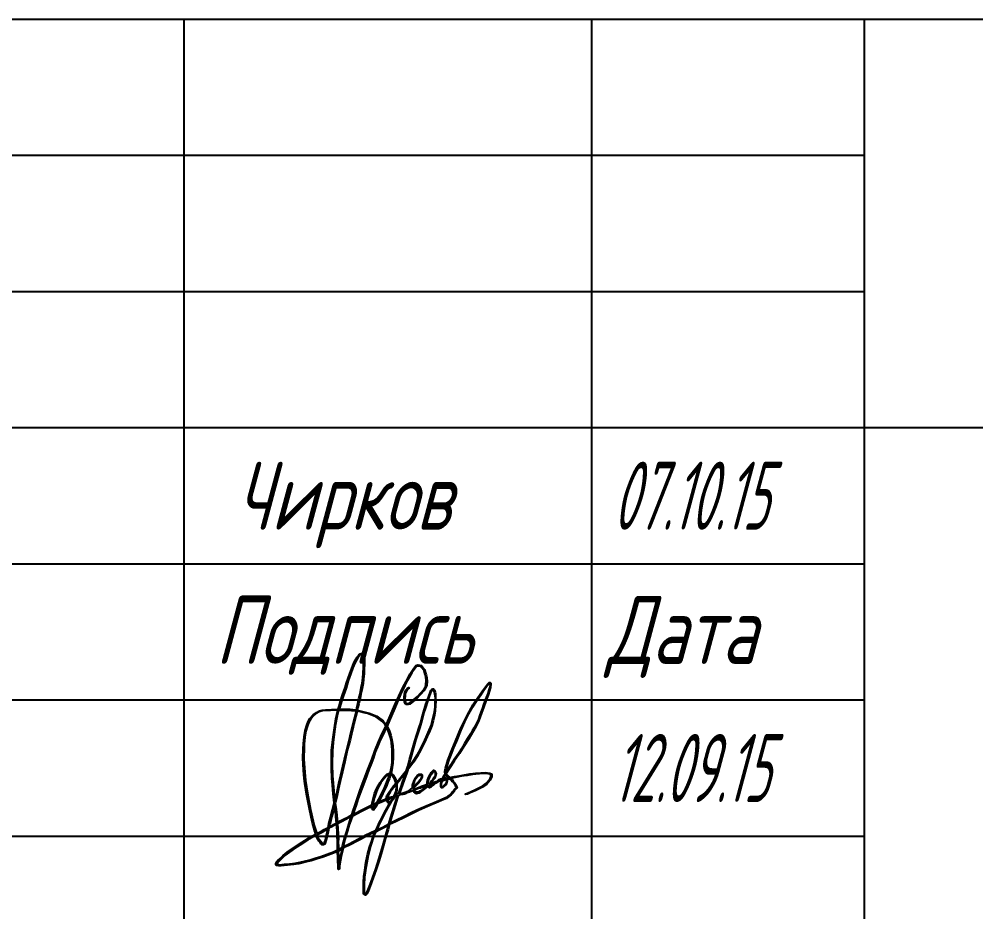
# Model space of a CAD drawing. Header units: millimetres. Extents: x 76485 to 135355, y 12764 to 18704.
# Drawn here: x 83334.8 to 83686.3, y 13036.5 to 13364.4 of the extents above; entities that cross this region are included whole.
import ezdxf

# ---------------------------------------------------------------- set-up
doc = ezdxf.new("R2010")
doc.units = ezdxf.units.MM
doc.layers.add('Frame', color=6, linetype='Continuous')
doc.styles.add('PB_TEXT', font='romans.shx', dxfattribs={"width": 0.7, "oblique": 15})

# ---------------------------------------------------------------- blocks, each defined once
blk = doc.blocks.new('stamp-main-big-04')
at = {"layer": 'Frame'}
for p, q in [((-185, 55), (0, 55)), ((-145, 55), (-145, 0)), ((-130, 0), (-130, 55)), ((-120, 55), (-120, 0)), ((-120, 40), (0, 40)), ((-185, 35), (-120, 35)), ((-185, 30), (-120, 30))]:
    blk.add_line(p, q, dxfattribs=at)
at = {"layer": 'Frame', "color": 7}
for p, q in [((-185, 50), (-120, 50)), ((-185, 45), (-120, 45)), ((-185, 40), (-120, 40)), ((-185, 25), (-120, 25))]:
    blk.add_line(p, q, dxfattribs=at)
at = {"layer": 'Frame', "color": 7, "style": 'PB_TEXT', "oblique": 15, "width": 0.7}
for s, p in [('Подпись', (-143.838, 31.321)), ('Дата', (-129.455, 31.321))]:
    blk.add_text(s, height=2.5, dxfattribs=at).set_placement(p)
blk = doc.blocks.new('A$C057F7A01')
at = {"color": 7, "xscale": 10, "yscale": 10, "zscale": 10}
blk.add_blockref('stamp-main-big-04', (8360, 50), dxfattribs=at)
blk = doc.blocks.new('Chirkov')
at = {"ltscale": 50}
h = blk.add_hatch(color=256, dxfattribs=at)
h.paths.add_polyline_path([(0.4586, 0.5454), (0.4616, 0.5602), (0.4637, 0.5754), (0.465, 0.5944), (0.4652, 0.6142), (0.4633, 0.6369), (0.4601, 0.656), (0.4563, 0.6728), (0.4521, 0.6859), (0.4435, 0.7037), (0.4558, 0.7315), (0.47, 0.7668), (0.4905, 0.8136), (0.5018, 0.837), (0.5105, 0.8551), (0.5206, 0.8728), (0.5299, 0.8889), (0.5383, 0.901), (0.5463, 0.9115), (0.5527, 0.912), (0.5593, 0.911), (0.5661, 0.9051), (0.5726, 0.8959), (0.5766, 0.8836), (0.5787, 0.874), (0.5798, 0.8624), (0.5786, 0.8478), (0.5758, 0.8385), (0.5722, 0.8323), (0.5608, 0.8194), (0.5489, 0.8072), (0.5355, 0.795), (0.5222, 0.785), (0.5162, 0.7822), (0.5104, 0.7831), (0.5074, 0.7866), (0.5064, 0.791), (0.5056, 0.7992), (0.5059, 0.8079), (0.5069, 0.8164), (0.5098, 0.8241), (0.5142, 0.8318), (0.5209, 0.8359), (0.5189, 0.838), (0.513, 0.8342), (0.5096, 0.8299), (0.5053, 0.8214), (0.5037, 0.8141), (0.5028, 0.8053), (0.5032, 0.7963), (0.5041, 0.7874), (0.5065, 0.7827), (0.511, 0.7792), (0.5172, 0.7785), (0.5222, 0.7797), (0.5301, 0.7857), (0.5443, 0.7972), (0.56, 0.8137), (0.5717, 0.827), (0.5778, 0.8361), (0.5813, 0.8461), (0.5825, 0.8581), (0.5818, 0.8724), (0.5801, 0.8821), (0.574, 0.9006), (0.5628, 0.9142), (0.551, 0.9175), (0.5433, 0.9148), (0.537, 0.9054), (0.5226, 0.884), (0.5152, 0.8699), (0.4987, 0.8386), (0.4702, 0.7777), (0.4508, 0.7312), (0.4404, 0.7088), (0.4294, 0.7225), (0.4082, 0.7386), (0.3817, 0.7491), (0.34, 0.7596), (0.342, 0.7685), (0.345, 0.7809), (0.3496, 0.7996), (0.3525, 0.8149), (0.3566, 0.8351), (0.36, 0.8521), (0.3619, 0.8669), (0.3637, 0.8854), (0.3639, 0.8945), (0.3643, 0.9048), (0.3648, 0.9169), (0.3651, 0.9271), (0.3654, 0.9422), (0.3648, 0.9486), (0.3639, 0.9516), (0.3612, 0.954), (0.3585, 0.9563), (0.3552, 0.9571), (0.3503, 0.9556), (0.3454, 0.9519), (0.3396, 0.944), (0.3338, 0.934), (0.3283, 0.9241), (0.3208, 0.9052), (0.314, 0.8872), (0.3082, 0.8706), (0.3024, 0.8539), (0.2981, 0.8383), (0.2885, 0.8123), (0.2818, 0.7907), (0.2763, 0.773), (0.2734, 0.7624), (0.2625, 0.7618), (0.2501, 0.7612), (0.2377, 0.761), (0.2292, 0.761), (0.2176, 0.7596), (0.2078, 0.7568), (0.1976, 0.7514), (0.186, 0.7426), (0.1749, 0.7307), (0.1691, 0.7199), (0.1637, 0.7073), (0.1589, 0.6891), (0.1549, 0.6662), (0.1525, 0.643), (0.1517, 0.6253), (0.1505, 0.5922), (0.1529, 0.5501), (0.1553, 0.5221), (0.1575, 0.5042), (0.1633, 0.467), (0.1695, 0.4321), (0.1731, 0.4154), (0.1793, 0.3877), (0.1841, 0.3668), (0.1884, 0.35), (0.192, 0.3371), (0.195, 0.3278), (0.184, 0.3218), (0.1703, 0.3141), (0.1575, 0.3063), (0.1419, 0.2964), (0.1248, 0.2853), (0.1138, 0.2775), (0.1006, 0.2685), (0.09, 0.2605), (0.0813, 0.2526), (0.0709, 0.2432), (0.0617, 0.2349), (0.0573, 0.231), (0.0565, 0.2252), (0.0567, 0.2216), (0.06, 0.219), (0.0668, 0.2177), (0.0749, 0.2183), (0.0852, 0.2197), (0.0965, 0.2207), (0.1188, 0.2226), (0.136, 0.2254), (0.1676, 0.2325), (0.1793, 0.2357), (0.2, 0.2421), (0.2195, 0.2483), (0.2388, 0.2554), (0.257, 0.2625), (0.2712, 0.2684), (0.2713, 0.2658), (0.2717, 0.2484), (0.2727, 0.2314), (0.2733, 0.2217), (0.2729, 0.2167), (0.2733, 0.2102), (0.2737, 0.2065), (0.275, 0.2055), (0.2771, 0.2059), (0.2782, 0.2091), (0.2784, 0.2134), (0.2785, 0.2202), (0.2794, 0.2238), (0.2818, 0.2376), (0.284, 0.25), (0.2861, 0.2595), (0.2902, 0.2789), (0.2992, 0.2836), (0.308, 0.2881), (0.3216, 0.2949), (0.3328, 0.3003), (0.3505, 0.3095), (0.3714, 0.3209), (0.3877, 0.3292), (0.4007, 0.3348), (0.3956, 0.3215), (0.39, 0.3047), (0.3826, 0.2829), (0.3757, 0.2578), (0.37, 0.23), (0.3656, 0.203), (0.363, 0.1814), (0.3616, 0.1627), (0.361, 0.1328), (0.3614, 0.1234), (0.3631, 0.1194), (0.3655, 0.1169), (0.3681, 0.116), (0.3704, 0.1175), (0.3733, 0.121), (0.3774, 0.1292), (0.3846, 0.1467), (0.3954, 0.1766), (0.4057, 0.2048), (0.4158, 0.2371), (0.4252, 0.2676), (0.4344, 0.3013), (0.4405, 0.3228), (0.4468, 0.3426), (0.4522, 0.3615), (0.4747, 0.3718), (0.5059, 0.3876), (0.5528, 0.4106), (0.5843, 0.4239), (0.623, 0.4402), (0.6355, 0.4458), (0.6444, 0.4496), (0.6501, 0.452), (0.6563, 0.4565), (0.661, 0.4601), (0.666, 0.4646), (0.6714, 0.4701), (0.6757, 0.4754), (0.6772, 0.4792), (0.6802, 0.4823), (0.6824, 0.4849), (0.6857, 0.488), (0.6869, 0.49), (0.6866, 0.4925), (0.6855, 0.4954), (0.6821, 0.5003), (0.6787, 0.507), (0.6738, 0.5129), (0.6695, 0.5177), (0.6645, 0.5222), (0.6742, 0.5243), (0.6865, 0.5268), (0.7022, 0.5296), (0.7222, 0.5322), (0.7408, 0.5352), (0.7656, 0.5376), (0.7861, 0.5387), (0.8008, 0.5365), (0.8046, 0.5352), (0.8051, 0.5325), (0.8046, 0.5277), (0.8021, 0.5221), (0.7976, 0.5158), (0.793, 0.51), (0.7874, 0.5044), (0.777, 0.4967), (0.7629, 0.4891), (0.7494, 0.4822), (0.736, 0.4766), (0.7239, 0.471), (0.7162, 0.4681), (0.7164, 0.4656), (0.7235, 0.4673), (0.7351, 0.4725), (0.7503, 0.4785), (0.7611, 0.4841), (0.776, 0.492), (0.7903, 0.5019), (0.8022, 0.516), (0.8076, 0.5274), (0.8086, 0.5343), (0.8067, 0.538), (0.8009, 0.5403), (0.7864, 0.5422), (0.7702, 0.5411), (0.7515, 0.5397), (0.7314, 0.5374), (0.7017, 0.5326), (0.6777, 0.5282), (0.6616, 0.5247), (0.6535, 0.5319), (0.649, 0.5388), (0.6595, 0.5557), (0.6774, 0.5814), (0.6954, 0.6087), (0.7128, 0.6369), (0.728, 0.6601), (0.7446, 0.6872), (0.7538, 0.7037), (0.7631, 0.7233), (0.7725, 0.7485), (0.7799, 0.7709), (0.7873, 0.7906), (0.7952, 0.812), (0.8003, 0.827), (0.8031, 0.8379), (0.8045, 0.8494), (0.8044, 0.8532), (0.8026, 0.8552), (0.7984, 0.855), (0.7939, 0.8512), (0.7759, 0.8268), (0.7597, 0.8036), (0.7425, 0.7776), (0.7357, 0.7665), (0.7221, 0.7404), (0.7007, 0.6967), (0.6821, 0.6513), (0.6678, 0.6182), (0.6554, 0.5855), (0.6466, 0.5572), (0.645, 0.5466), (0.6446, 0.5425), (0.6456, 0.5383), (0.643, 0.5352), (0.6402, 0.5311), (0.6382, 0.5263), (0.6368, 0.5224), (0.6345, 0.5221), (0.6299, 0.5206), (0.6239, 0.5177), (0.6179, 0.5127), (0.6056, 0.5088), (0.5947, 0.5059), (0.5998, 0.5112), (0.6037, 0.5163), (0.6082, 0.5219), (0.6113, 0.5276), (0.6132, 0.5332), (0.614, 0.5393), (0.6131, 0.5437), (0.611, 0.5472), (0.6079, 0.5499), (0.6055, 0.5502), (0.6017, 0.5477), (0.5973, 0.5423), (0.5931, 0.5358), (0.5893, 0.5273), (0.5847, 0.5155), (0.5832, 0.5073), (0.5833, 0.5017), (0.5742, 0.4984), (0.5634, 0.4946), (0.5534, 0.4909), (0.5432, 0.4873), (0.5368, 0.4848), (0.5362, 0.4888), (0.5399, 0.4927), (0.5474, 0.4999), (0.554, 0.5071), (0.5597, 0.5142), (0.564, 0.5217), (0.5657, 0.5261), (0.566, 0.5303), (0.5652, 0.5342), (0.5633, 0.5362), (0.5596, 0.5373), (0.5549, 0.5362), (0.5484, 0.532), (0.5428, 0.5245), (0.5363, 0.5112), (0.5325, 0.4981), (0.5323, 0.4888), (0.5252, 0.4829), (0.5193, 0.4787), (0.5026, 0.4729), (0.4911, 0.4699), (0.4863, 0.4706), (0.4911, 0.483), (0.4968, 0.4996), (0.5036, 0.5188), (0.5108, 0.5384), (0.5153, 0.5524), (0.5357, 0.5787), (0.5483, 0.5984), (0.562, 0.6233), (0.5735, 0.6468), (0.583, 0.6674), (0.5921, 0.6879), (0.599, 0.7047), (0.6043, 0.7228), (0.6087, 0.7419), (0.611, 0.7575), (0.6123, 0.7761), (0.613, 0.7899), (0.6126, 0.8065), (0.6116, 0.8156), (0.6103, 0.8218), (0.6082, 0.8292), (0.6056, 0.833), (0.6025, 0.8334), (0.5995, 0.8325), (0.5955, 0.8272), (0.5874, 0.805), (0.5787, 0.7799), (0.5675, 0.7447), (0.5598, 0.7134), (0.5557, 0.6997), (0.5403, 0.6529), (0.531, 0.6198), (0.5219, 0.5874), (0.5154, 0.5641), (0.5109, 0.5505), (0.4972, 0.5336), (0.488, 0.522), (0.4767, 0.5074, 0.110115), (0.4661, 0.5322, 0.171533), (0.4573, 0.5394)])
h.paths.add_polyline_path([(0.1561, 0.5586), (0.154, 0.5894), (0.154, 0.599), (0.1546, 0.6199), (0.1555, 0.6407), (0.1577, 0.6649), (0.1613, 0.6861), (0.1664, 0.705), (0.1712, 0.7174), (0.1766, 0.7274), (0.1855, 0.7375), (0.1972, 0.7474), (0.2069, 0.7531), (0.214, 0.7555), (0.2231, 0.7577), (0.2332, 0.7581), (0.2472, 0.7584), (0.2726, 0.7591), (0.2654, 0.7294), (0.26, 0.6975), (0.2549, 0.6574), (0.2506, 0.6199), (0.25, 0.5895), (0.2496, 0.5565), (0.2512, 0.5231), (0.2535, 0.4983), (0.2559, 0.4689), (0.2593, 0.4371), (0.2539, 0.4132), (0.2466, 0.3862), (0.2411, 0.3651), (0.238, 0.3511), (0.225, 0.3442), (0.215, 0.3387), (0.2061, 0.3341), (0.1989, 0.3302), (0.1895, 0.3587), (0.177, 0.4139), (0.1662, 0.4712), (0.1595, 0.5149)], flags=16)
h.paths.add_polyline_path([(0.2539, 0.571), (0.2547, 0.6182), (0.2571, 0.6467), (0.2606, 0.6756), (0.2653, 0.711), (0.2714, 0.7409), (0.276, 0.7593), (0.2839, 0.7595), (0.2967, 0.7597), (0.3095, 0.7595), (0.3193, 0.7587), (0.3282, 0.7581), (0.3358, 0.757), (0.3336, 0.747), (0.3266, 0.7216), (0.3221, 0.7019), (0.3166, 0.6793), (0.31, 0.6531), (0.3007, 0.6166), (0.2943, 0.5874), (0.2886, 0.5629), (0.2814, 0.5331), (0.2761, 0.5104), (0.271, 0.4869), (0.2659, 0.4637), (0.2618, 0.445), (0.2602, 0.4646), (0.2555, 0.5178), (0.2545, 0.5315)], flags=16)
h.paths.add_polyline_path([(0.288, 0.5445), (0.2962, 0.5792), (0.3051, 0.6189), (0.3147, 0.6552), (0.3196, 0.6759), (0.3245, 0.6949), (0.3282, 0.7119), (0.3352, 0.7388), (0.3393, 0.7563), (0.3512, 0.7539), (0.3634, 0.7504), (0.3749, 0.7478), (0.3902, 0.7423), (0.4043, 0.7361), (0.4112, 0.7316), (0.4252, 0.7209), (0.4352, 0.7105), (0.4387, 0.7042), (0.4269, 0.6779), (0.4142, 0.6494), (0.4006, 0.6182), (0.39, 0.5877), (0.3766, 0.5532), (0.3643, 0.5194), (0.3544, 0.495), (0.3473, 0.4753), (0.3389, 0.4505), (0.3311, 0.4271), (0.3257, 0.4102), (0.3208, 0.3952), (0.3087, 0.3889), (0.2937, 0.3809), (0.2807, 0.374), (0.2711, 0.3686), (0.2703, 0.3682), (0.2699, 0.3779), (0.2683, 0.3948), (0.2659, 0.4144), (0.263, 0.4357), (0.2637, 0.438), (0.2694, 0.463), (0.2746, 0.486), (0.2804, 0.5113)], flags=16)
h.paths.add_polyline_path([(0.2607, 0.4272), (0.2636, 0.407), (0.2654, 0.3906), (0.2665, 0.3753), (0.267, 0.3673), (0.2671, 0.3667), (0.266, 0.3661), (0.2571, 0.3612), (0.2502, 0.3575), (0.2425, 0.3532), (0.2445, 0.3611), (0.2483, 0.376), (0.2516, 0.3897), (0.2568, 0.4104)], flags=16)
h.paths.add_polyline_path([(0.3551, 0.4863), (0.3648, 0.5103), (0.373, 0.5326), (0.3813, 0.555), (0.3893, 0.5748), (0.3957, 0.5938), (0.4026, 0.6132), (0.4107, 0.6316), (0.4176, 0.6493), (0.4242, 0.6633), (0.4311, 0.6774), (0.4383, 0.693), (0.4415, 0.7004), (0.447, 0.688), (0.4513, 0.6781), (0.4543, 0.6683), (0.4575, 0.6558), (0.4588, 0.6457), (0.4604, 0.6329), (0.4611, 0.621), (0.4616, 0.6064), (0.4616, 0.5916), (0.4607, 0.5801), (0.4598, 0.5685), (0.4562, 0.5505), (0.454, 0.5404), (0.4486, 0.5395), (0.4428, 0.5364), (0.4353, 0.5293), (0.426, 0.5182), (0.419, 0.5076), (0.4123, 0.4963), (0.4063, 0.4855), (0.3999, 0.4695), (0.3951, 0.4509), (0.3915, 0.437), (0.3903, 0.4298), (0.3717, 0.421), (0.351, 0.4107), (0.3355, 0.4027), (0.3258, 0.3979), (0.3307, 0.413), (0.3359, 0.4293), (0.3423, 0.4491), (0.3489, 0.4667)], flags=16)
h.paths.add_polyline_path([(0.2598, 0.3582), (0.2673, 0.3624), (0.2677, 0.3626), (0.2688, 0.3525), (0.2697, 0.3393), (0.2702, 0.3236), (0.2705, 0.3011), (0.2706, 0.2871), (0.2709, 0.2734), (0.2573, 0.2669), (0.2354, 0.2586), (0.2129, 0.2502), (0.1937, 0.2441), (0.1764, 0.239), (0.1564, 0.234), (0.1409, 0.2304), (0.1235, 0.227), (0.1041, 0.2252), (0.0858, 0.2233), (0.0696, 0.2216), (0.0636, 0.2222), (0.0619, 0.2247), (0.0624, 0.2287), (0.0651, 0.2318), (0.0768, 0.2433), (0.0879, 0.2535), (0.1036, 0.2657), (0.1247, 0.2805), (0.1452, 0.2938), (0.1664, 0.307), (0.1911, 0.3213), (0.1966, 0.3243), (0.198, 0.3208), (0.2004, 0.3145), (0.2037, 0.3087), (0.2066, 0.3034), (0.2102, 0.2986), (0.2135, 0.2945), (0.2161, 0.2915), (0.2199, 0.291), (0.2224, 0.2911), (0.2249, 0.2922), (0.2266, 0.2936), (0.2282, 0.2964), (0.2319, 0.3081), (0.2351, 0.3212), (0.2382, 0.3352), (0.2413, 0.3484), (0.251, 0.3537)], flags=16)
h.paths.add_polyline_path([(0.2708, 0.3642), (0.2753, 0.3665), (0.2871, 0.3727), (0.3101, 0.3852), (0.3191, 0.39), (0.3142, 0.374), (0.308, 0.3548), (0.3033, 0.3386), (0.2966, 0.3177), (0.2915, 0.3), (0.2885, 0.2873), (0.2874, 0.2816), (0.2868, 0.2813), (0.2809, 0.278), (0.2749, 0.2751), (0.2744, 0.2749), (0.274, 0.2865), (0.2738, 0.2988), (0.2739, 0.3143), (0.2734, 0.3294), (0.2724, 0.3465)], flags=16)
h.paths.add_polyline_path([(0.2367, 0.3457), (0.234, 0.3334), (0.2309, 0.3195), (0.2279, 0.3076), (0.225, 0.2987), (0.2234, 0.2955), (0.2213, 0.2948), (0.2177, 0.2968), (0.2129, 0.3027), (0.2076, 0.3099), (0.203, 0.3187), (0.2005, 0.326), (0.2083, 0.3302), (0.2173, 0.3353), (0.227, 0.3406)], flags=16)
h.paths.add_polyline_path([(0.3239, 0.3924), (0.3395, 0.3998), (0.3565, 0.4087), (0.3728, 0.4171), (0.3899, 0.4251), (0.3895, 0.4202), (0.3898, 0.4174), (0.3915, 0.4151), (0.3936, 0.4137), (0.3953, 0.4132), (0.3982, 0.4144), (0.4012, 0.4183), (0.4042, 0.4231), (0.4074, 0.4283), (0.412, 0.436), (0.4124, 0.4361), (0.4219, 0.4398), (0.43, 0.4429), (0.4416, 0.447), (0.4426, 0.4438), (0.4443, 0.4405), (0.4464, 0.4386), (0.4489, 0.4376), (0.4516, 0.4376), (0.4553, 0.4403), (0.4486, 0.4298), (0.4431, 0.4202), (0.4336, 0.4037), (0.4249, 0.3866), (0.4147, 0.3675), (0.4088, 0.3538), (0.4025, 0.3399), (0.3842, 0.3319), (0.3695, 0.3245), (0.3465, 0.3119), (0.3265, 0.3015), (0.3089, 0.2925), (0.2913, 0.2837), (0.2956, 0.3017), (0.3014, 0.3213), (0.3073, 0.3398), (0.3133, 0.3602), (0.3187, 0.376)], flags=16)
h.paths.add_polyline_path([(0.2768, 0.7627), (0.2787, 0.7695), (0.2846, 0.7898), (0.2914, 0.8102), (0.3006, 0.836), (0.308, 0.8608), (0.3176, 0.8869), (0.3243, 0.9062), (0.3312, 0.9232), (0.3369, 0.9336), (0.343, 0.9432), (0.3473, 0.9488), (0.3501, 0.9518), (0.3528, 0.9533), (0.3551, 0.9537), (0.3568, 0.9535), (0.3586, 0.9524), (0.3603, 0.9509), (0.3616, 0.9488), (0.3625, 0.9391), (0.362, 0.9278), (0.361, 0.9077), (0.3602, 0.8887), (0.3589, 0.8701), (0.3564, 0.8537), (0.3538, 0.8376), (0.3493, 0.8163), (0.3458, 0.7995), (0.3417, 0.782), (0.3383, 0.7679), (0.3368, 0.7603), (0.3245, 0.7617), (0.3153, 0.7625), (0.3036, 0.763), (0.293, 0.7632), (0.2828, 0.7628)], flags=16)
h.paths.add_polyline_path([(0.4028, 0.4658), (0.4066, 0.4769), (0.4114, 0.4881), (0.4171, 0.4986), (0.4216, 0.5063), (0.4272, 0.5149), (0.4352, 0.5244), (0.4415, 0.5306), (0.4472, 0.5348), (0.451, 0.5366), (0.4528, 0.5368), (0.4492, 0.5259), (0.4453, 0.5154), (0.4393, 0.5011), (0.4318, 0.4836), (0.4223, 0.4638), (0.4148, 0.4496), (0.4092, 0.4392), (0.4004, 0.4349), (0.3952, 0.4325), (0.3947, 0.4322), (0.3956, 0.4369), (0.3978, 0.4459), (0.4, 0.4552)], flags=16)
h.paths.add_polyline_path([(0.3942, 0.4271), (0.3977, 0.4292), (0.4019, 0.4314), (0.4067, 0.4338), (0.4039, 0.4286), (0.4009, 0.4237), (0.3976, 0.4189), (0.3961, 0.4176), (0.3946, 0.4175), (0.3937, 0.4187), (0.3938, 0.4219), (0.3941, 0.4268)], flags=16)
h.paths.add_polyline_path([(0.4145, 0.4412), (0.4217, 0.4542), (0.429, 0.4696), (0.4359, 0.4838), (0.441, 0.4955), (0.4467, 0.5084), (0.4514, 0.5205), (0.4545, 0.5293), (0.4565, 0.5358), (0.4603, 0.5332), (0.4641, 0.5297), (0.4674, 0.524), (0.4709, 0.5166), (0.473, 0.5096), (0.474, 0.5049), (0.466, 0.4959), (0.4581, 0.485), (0.4491, 0.4728), (0.4432, 0.4627), (0.4411, 0.4566), (0.4407, 0.4512), (0.4307, 0.4474), (0.4217, 0.4439)], flags=16)
h.paths.add_polyline_path([(0.2864, 0.2761), (0.2847, 0.2679), (0.2829, 0.2588), (0.2806, 0.2481), (0.2796, 0.2415), (0.2776, 0.229), (0.2768, 0.2248), (0.2764, 0.223), (0.276, 0.232), (0.2754, 0.2514), (0.2748, 0.27), (0.2752, 0.2702), (0.2812, 0.2731)], flags=16)
h.paths.add_polyline_path([(0.4462, 0.4596), (0.4481, 0.4635), (0.4504, 0.4682), (0.4541, 0.4736), (0.4608, 0.4833), (0.4701, 0.4953), (0.475, 0.5014), (0.4758, 0.4968), (0.4759, 0.4889), (0.4752, 0.4816), (0.4736, 0.4756), (0.4712, 0.469), (0.4679, 0.4618), (0.4673, 0.4607), (0.4645, 0.4596), (0.4536, 0.4562), (0.4451, 0.4526), (0.4452, 0.4554)], flags=16)
h.paths.add_polyline_path([(0.4459, 0.4484), (0.4515, 0.4508), (0.4579, 0.4535), (0.4652, 0.4564), (0.4626, 0.4519), (0.4596, 0.4475), (0.4573, 0.4448), (0.4542, 0.4421), (0.4516, 0.4405), (0.4485, 0.4408), (0.4469, 0.4442), (0.4461, 0.4467)], flags=16)
h.paths.add_polyline_path([(0.4305, 0.3919), (0.4396, 0.4086), (0.4497, 0.4264), (0.4557, 0.4363), (0.4594, 0.443), (0.4611, 0.4444), (0.4642, 0.4486), (0.467, 0.4533), (0.4703, 0.4586), (0.4759, 0.4611), (0.4802, 0.4627), (0.4751, 0.4465), (0.4697, 0.4285), (0.4627, 0.4055), (0.4558, 0.3834), (0.45, 0.3643), (0.4389, 0.3583), (0.426, 0.3518), (0.4075, 0.3429), (0.4135, 0.3568), (0.4217, 0.3748)], flags=16)
h.paths.add_polyline_path([(0.4052, 0.3373), (0.4059, 0.3377), (0.4164, 0.3429), (0.4274, 0.3489), (0.4391, 0.3546), (0.4484, 0.3594), (0.445, 0.3484), (0.4394, 0.3302), (0.4354, 0.3164), (0.4295, 0.2956), (0.4247, 0.2792), (0.4192, 0.2603), (0.4147, 0.2449), (0.4081, 0.2226), (0.402, 0.2045), (0.3926, 0.1785), (0.3871, 0.1626), (0.3792, 0.1415), (0.3741, 0.1294), (0.3697, 0.1218), (0.3682, 0.1205), (0.3662, 0.1205), (0.3652, 0.123), (0.3647, 0.151), (0.3665, 0.1786), (0.3714, 0.2171), (0.379, 0.2546), (0.3872, 0.2863), (0.399, 0.3222)], flags=16)
h.paths.add_polyline_path([(0.4778, 0.5044), (0.4856, 0.514), (0.4927, 0.5235), (0.4994, 0.5319), (0.5051, 0.5378), (0.507, 0.5406), (0.5067, 0.5383), (0.5051, 0.5325), (0.5012, 0.5217), (0.4965, 0.5087), (0.4917, 0.4942), (0.4872, 0.4808), (0.4831, 0.4705), (0.4802, 0.4696), (0.4765, 0.4675), (0.4739, 0.4654), (0.4728, 0.4645), (0.4755, 0.4722), (0.4776, 0.4774), (0.4783, 0.4812), (0.4787, 0.486), (0.4791, 0.4924), (0.4789, 0.4981), (0.4783, 0.5029)], flags=16)
h.paths.add_polyline_path([(0.4812, 0.4548), (0.484, 0.4642), (0.4888, 0.4656), (0.4924, 0.4667), (0.4961, 0.4676), (0.4997, 0.4673), (0.5042, 0.4682), (0.5079, 0.4697), (0.5138, 0.4731), (0.5214, 0.4759), (0.5299, 0.4789), (0.5344, 0.4806), (0.5357, 0.4771), (0.5373, 0.4746), (0.5397, 0.4723), (0.5426, 0.4706), (0.5456, 0.4699), (0.55, 0.4703), (0.5549, 0.4719), (0.5611, 0.4753), (0.5675, 0.4798), (0.5743, 0.4847), (0.5782, 0.4882), (0.5821, 0.4916), (0.5845, 0.4943), (0.585, 0.4946), (0.5862, 0.4931), (0.5884, 0.4913), (0.5899, 0.4906), (0.5919, 0.4905), (0.594, 0.4915), (0.5978, 0.4938), (0.6019, 0.4967), (0.6057, 0.4996), (0.61, 0.5029), (0.6143, 0.5062), (0.6204, 0.5103), (0.6212, 0.5108), (0.6252, 0.5119), (0.6293, 0.5132), (0.6341, 0.5144), (0.6319, 0.5096), (0.6294, 0.5037), (0.6291, 0.4998), (0.6291, 0.4956), (0.6308, 0.4918), (0.6322, 0.4904), (0.6351, 0.49), (0.6388, 0.4913), (0.6434, 0.4952), (0.648, 0.5001), (0.6509, 0.5047), (0.653, 0.5094), (0.6538, 0.513), (0.6541, 0.5167), (0.6541, 0.5185), (0.6539, 0.5192), (0.6576, 0.5202), (0.661, 0.521), (0.6636, 0.5188), (0.6668, 0.5157), (0.6706, 0.5117), (0.6749, 0.5074), (0.6779, 0.5029), (0.6807, 0.4978), (0.6833, 0.4938), (0.6838, 0.4922), (0.6839, 0.491), (0.6836, 0.4897), (0.6803, 0.4869), (0.677, 0.4837), (0.6757, 0.4818), (0.6748, 0.4804), (0.6733, 0.4779), (0.6708, 0.4748), (0.6674, 0.4706), (0.6627, 0.4664), (0.6552, 0.4601), (0.6499, 0.456), (0.647, 0.4543), (0.6313, 0.4479), (0.6158, 0.4408), (0.5937, 0.4316), (0.5571, 0.4162), (0.5292, 0.4029), (0.4989, 0.3877), (0.4764, 0.3763), (0.4675, 0.3718), (0.4536, 0.3656), (0.4562, 0.3744), (0.4613, 0.3903), (0.4682, 0.4124), (0.4739, 0.4309)], flags=16)
h.paths.add_polyline_path([(0.5172, 0.5589), (0.5208, 0.5705), (0.5287, 0.5977), (0.537, 0.6283), (0.5452, 0.6575), (0.553, 0.6814), (0.5589, 0.6995), (0.5636, 0.7148), (0.568, 0.7324), (0.5716, 0.7474), (0.5779, 0.7674), (0.585, 0.7891), (0.5907, 0.8065), (0.596, 0.8199), (0.5998, 0.827), (0.6025, 0.8285), (0.6052, 0.8276), (0.6072, 0.822), (0.6096, 0.8106), (0.6104, 0.7989), (0.6101, 0.7885), (0.6096, 0.7723), (0.6085, 0.7597), (0.6065, 0.747), (0.6019, 0.7287), (0.5969, 0.7089), (0.5891, 0.6898), (0.582, 0.6736), (0.5734, 0.6546), (0.566, 0.6386), (0.5582, 0.6237), (0.5468, 0.6033), (0.5379, 0.5881), (0.5313, 0.5774), (0.5204, 0.5628)], flags=16)
h.paths.add_polyline_path([(0.5352, 0.4989), (0.5376, 0.5065), (0.5404, 0.5143), (0.5441, 0.5213), (0.5494, 0.529), (0.5536, 0.5322), (0.5571, 0.5338), (0.5598, 0.5343), (0.5619, 0.5336), (0.5634, 0.5317), (0.5631, 0.5282), (0.5619, 0.5235), (0.5587, 0.5175), (0.5534, 0.5103), (0.5475, 0.5042), (0.5416, 0.4979), (0.5375, 0.4934), (0.5355, 0.4909), (0.5354, 0.4931)], flags=16)
h.paths.add_polyline_path([(0.5381, 0.482), (0.5421, 0.4834), (0.5498, 0.4866), (0.5593, 0.4897), (0.5682, 0.4928), (0.5752, 0.4954), (0.5832, 0.4985), (0.5835, 0.4985), (0.5839, 0.4976), (0.5804, 0.4942), (0.5744, 0.4887), (0.5667, 0.4833), (0.5596, 0.4783), (0.5541, 0.4755), (0.5495, 0.4741), (0.5466, 0.4737), (0.5444, 0.4738), (0.5418, 0.4751), (0.5401, 0.4772), (0.5387, 0.4799)], flags=16)
h.paths.add_polyline_path([(0.5868, 0.5093), (0.5891, 0.5177), (0.5926, 0.5267), (0.5967, 0.5353), (0.6012, 0.5415), (0.6053, 0.5461), (0.6072, 0.5466), (0.6089, 0.5459), (0.6102, 0.5443), (0.6112, 0.5405), (0.611, 0.5355), (0.6092, 0.5289), (0.6065, 0.5235), (0.6022, 0.5178), (0.5974, 0.5121), (0.5933, 0.5072), (0.5913, 0.5048), (0.5867, 0.5032)], flags=16)
h.paths.add_polyline_path([(0.5876, 0.4969), (0.5879, 0.4971), (0.5914, 0.5007), (0.5923, 0.5018), (0.5964, 0.5032), (0.6016, 0.5047), (0.6054, 0.5057), (0.6106, 0.5072), (0.6054, 0.5031), (0.6013, 0.5003), (0.5977, 0.4977), (0.5949, 0.4958), (0.5929, 0.4943), (0.5919, 0.4939), (0.5906, 0.494), (0.5895, 0.4947)], flags=16)
h.paths.add_polyline_path([(0.6258, 0.5147), (0.6261, 0.515), (0.6287, 0.5172), (0.6316, 0.5185), (0.6351, 0.5194), (0.6358, 0.5195), (0.635, 0.5173), (0.6318, 0.5166), (0.6279, 0.5156)], flags=16)
h.paths.add_polyline_path([(0.6325, 0.5028), (0.6342, 0.5078), (0.6357, 0.5116), (0.6375, 0.5152), (0.6379, 0.5153), (0.6416, 0.5162), (0.6452, 0.5169), (0.6499, 0.5181), (0.6506, 0.5169), (0.6505, 0.5118), (0.6491, 0.508), (0.6465, 0.5034), (0.6437, 0.4994), (0.6404, 0.4964), (0.6377, 0.4944), (0.6358, 0.4932), (0.6337, 0.4931), (0.6328, 0.4943), (0.6323, 0.4977)], flags=16)
h.paths.add_polyline_path([(0.6387, 0.5186), (0.6394, 0.5204), (0.6415, 0.5207), (0.6437, 0.5208), (0.6452, 0.5205), (0.6464, 0.5201), (0.6429, 0.5197), (0.6405, 0.519)], flags=16)
h.paths.add_polyline_path([(0.6402, 0.5231), (0.6407, 0.5241), (0.642, 0.5274), (0.644, 0.5313), (0.6471, 0.5356), (0.6486, 0.5328), (0.6508, 0.5298), (0.6537, 0.5269), (0.6582, 0.5236), (0.6522, 0.522), (0.6484, 0.523), (0.6443, 0.5234)], flags=16)
h.paths.add_polyline_path([(0.648, 0.5419), (0.648, 0.544), (0.6498, 0.5562), (0.6538, 0.5686), (0.6596, 0.5866), (0.6664, 0.6045), (0.6758, 0.6281), (0.6858, 0.6519), (0.7016, 0.6899), (0.7146, 0.7187), (0.7284, 0.7466), (0.7415, 0.7708), (0.7543, 0.7908), (0.7704, 0.8141), (0.7807, 0.8289), (0.7911, 0.8425), (0.7959, 0.8487), (0.7987, 0.8508), (0.8009, 0.8503), (0.8017, 0.8485), (0.8006, 0.8401), (0.7981, 0.8297), (0.7941, 0.8175), (0.7882, 0.803), (0.783, 0.7886), (0.7783, 0.7758), (0.774, 0.7639), (0.7698, 0.752), (0.7657, 0.7401), (0.7617, 0.7285), (0.7567, 0.7174), (0.7506, 0.7051), (0.746, 0.6966), (0.7402, 0.6869), (0.7346, 0.6779), (0.7238, 0.6605), (0.7135, 0.6438), (0.702, 0.6252), (0.6919, 0.6091), (0.6863, 0.6001), (0.6773, 0.5872), (0.6678, 0.5726), (0.6609, 0.5629), (0.653, 0.5515)], flags=16)
blk.add_lwpolyline([(0.5357, 0.5787), (0.5153, 0.5524), (0.5108, 0.5384), (0.5036, 0.5188), (0.4968, 0.4996), (0.4911, 0.483), (0.4863, 0.4706), (0.4911, 0.4699), (0.5026, 0.4729), (0.5193, 0.4787), (0.5252, 0.4829), (0.5323, 0.4888), (0.5325, 0.4981), (0.5363, 0.5112), (0.5428, 0.5245), (0.5484, 0.532), (0.5549, 0.5362), (0.5596, 0.5373), (0.5633, 0.5362), (0.5652, 0.5342), (0.566, 0.5303), (0.5657, 0.5261), (0.564, 0.5217), (0.5597, 0.5142), (0.554, 0.5071), (0.5474, 0.4999), (0.5399, 0.4927), (0.5362, 0.4888), (0.5368, 0.4848), (0.5432, 0.4873), (0.5534, 0.4909), (0.5634, 0.4946), (0.5742, 0.4984), (0.5833, 0.5017), (0.5832, 0.5073), (0.5847, 0.5155), (0.5893, 0.5273), (0.5931, 0.5358), (0.5973, 0.5423), (0.6017, 0.5477), (0.6055, 0.5502), (0.6079, 0.5499), (0.611, 0.5472), (0.6131, 0.5437), (0.614, 0.5393), (0.6132, 0.5332), (0.6113, 0.5276), (0.6082, 0.5219), (0.6037, 0.5163), (0.5998, 0.5112), (0.5947, 0.5059), (0.6056, 0.5088), (0.6179, 0.5127), (0.6239, 0.5177), (0.6299, 0.5206), (0.6345, 0.5221), (0.6368, 0.5224), (0.6382, 0.5263), (0.6402, 0.5311), (0.643, 0.5352), (0.6456, 0.5383), (0.6446, 0.5425), (0.645, 0.5466), (0.6466, 0.5572), (0.6554, 0.5855), (0.6678, 0.6182), (0.6821, 0.6513), (0.7007, 0.6967), (0.7221, 0.7404), (0.7357, 0.7665), (0.7425, 0.7776), (0.7597, 0.8036), (0.7759, 0.8268), (0.7939, 0.8512), (0.7984, 0.855), (0.8026, 0.8552), (0.8044, 0.8532), (0.8045, 0.8494), (0.8031, 0.8379), (0.8003, 0.827), (0.7952, 0.812), (0.7873, 0.7906), (0.7799, 0.7709), (0.7725, 0.7485), (0.7631, 0.7233), (0.7538, 0.7037), (0.7446, 0.6872), (0.728, 0.6601), (0.7128, 0.6369), (0.6954, 0.6087), (0.6774, 0.5814), (0.6595, 0.5557), (0.649, 0.5388), (0.6535, 0.5319), (0.6616, 0.5247), (0.6777, 0.5282), (0.7017, 0.5326), (0.7314, 0.5374), (0.7515, 0.5397), (0.7702, 0.5411), (0.7864, 0.5422), (0.8009, 0.5403), (0.8067, 0.538), (0.8086, 0.5343), (0.8076, 0.5274), (0.8022, 0.516), (0.7903, 0.5019), (0.776, 0.492), (0.7611, 0.4841), (0.7503, 0.4785), (0.7351, 0.4725), (0.7235, 0.4673), (0.7164, 0.4656), (0.7162, 0.4681), (0.7239, 0.471), (0.736, 0.4766), (0.7494, 0.4822), (0.7629, 0.4891), (0.777, 0.4967), (0.7874, 0.5044), (0.793, 0.51), (0.7976, 0.5158), (0.8021, 0.5221), (0.8046, 0.5277), (0.8051, 0.5325), (0.8046, 0.5352), (0.8008, 0.5365), (0.7861, 0.5387), (0.7656, 0.5376), (0.7408, 0.5352), (0.7222, 0.5322), (0.7022, 0.5296), (0.6865, 0.5268), (0.6742, 0.5243), (0.6645, 0.5222), (0.6695, 0.5177), (0.6738, 0.5129), (0.6787, 0.507), (0.6821, 0.5003), (0.6855, 0.4954), (0.6866, 0.4925), (0.6869, 0.49), (0.6857, 0.488), (0.6824, 0.4849), (0.6802, 0.4823), (0.6772, 0.4792), (0.6757, 0.4754), (0.6714, 0.4701), (0.666, 0.4646), (0.661, 0.4601), (0.6563, 0.4565), (0.6501, 0.452), (0.6444, 0.4496), (0.6355, 0.4458), (0.623, 0.4402), (0.5843, 0.4239), (0.5528, 0.4106), (0.5059, 0.3876), (0.4747, 0.3718), (0.4522, 0.3615), (0.4468, 0.3426), (0.4405, 0.3228), (0.4344, 0.3013), (0.4252, 0.2676), (0.4158, 0.2371), (0.4057, 0.2048), (0.3954, 0.1766), (0.3846, 0.1467), (0.3774, 0.1292), (0.3733, 0.121), (0.3704, 0.1175), (0.3681, 0.116), (0.3655, 0.1169), (0.3631, 0.1194), (0.3614, 0.1234), (0.361, 0.1328), (0.3616, 0.1627), (0.363, 0.1814), (0.3656, 0.203), (0.37, 0.23), (0.3757, 0.2578), (0.3826, 0.2829), (0.39, 0.3047), (0.3956, 0.3215), (0.4007, 0.3348), (0.3877, 0.3292), (0.3714, 0.3209), (0.3505, 0.3095), (0.3328, 0.3003), (0.3216, 0.2949), (0.308, 0.2881), (0.2992, 0.2836), (0.2902, 0.2789), (0.2861, 0.2595), (0.284, 0.25), (0.2818, 0.2376), (0.2794, 0.2238), (0.2785, 0.2202), (0.2784, 0.2134), (0.2782, 0.2091), (0.2771, 0.2059), (0.275, 0.2055), (0.2737, 0.2065), (0.2733, 0.2102), (0.2729, 0.2167), (0.2733, 0.2217), (0.2727, 0.2314), (0.2717, 0.2484), (0.2713, 0.2658), (0.2712, 0.2684), (0.257, 0.2625), (0.2388, 0.2554), (0.2195, 0.2483), (0.2, 0.2421), (0.1793, 0.2357), (0.1676, 0.2325), (0.136, 0.2254), (0.1188, 0.2226), (0.0965, 0.2207), (0.0852, 0.2197), (0.0749, 0.2183), (0.0668, 0.2177), (0.06, 0.219), (0.0567, 0.2216), (0.0565, 0.2252), (0.0573, 0.231), (0.0617, 0.2349), (0.0709, 0.2432), (0.0813, 0.2526), (0.09, 0.2605), (0.1006, 0.2685), (0.1138, 0.2775), (0.1248, 0.2853), (0.1419, 0.2964), (0.1575, 0.3063), (0.1703, 0.3141), (0.184, 0.3218), (0.195, 0.3278), (0.192, 0.3371), (0.1884, 0.35), (0.1841, 0.3668), (0.1793, 0.3877), (0.1731, 0.4154), (0.1695, 0.4321), (0.1633, 0.467), (0.1575, 0.5042), (0.1553, 0.5221), (0.1529, 0.5501), (0.1505, 0.5922), (0.1517, 0.6253), (0.1525, 0.643), (0.1549, 0.6662), (0.1589, 0.6891), (0.1637, 0.7073), (0.1691, 0.7199), (0.1749, 0.7307), (0.186, 0.7426), (0.1976, 0.7514), (0.2078, 0.7568), (0.2176, 0.7596), (0.2292, 0.761), (0.2377, 0.761), (0.2501, 0.7612), (0.2625, 0.7618), (0.2734, 0.7624), (0.2763, 0.773), (0.2818, 0.7907), (0.2885, 0.8123), (0.2981, 0.8383), (0.3024, 0.8539), (0.3082, 0.8706), (0.314, 0.8872), (0.3208, 0.9052), (0.3283, 0.9241), (0.3338, 0.934), (0.3396, 0.944), (0.3454, 0.9519), (0.3503, 0.9556), (0.3552, 0.9571), (0.3585, 0.9563), (0.3612, 0.954), (0.3639, 0.9516), (0.3648, 0.9486), (0.3654, 0.9422), (0.3651, 0.9271), (0.3648, 0.9169), (0.3643, 0.9048), (0.3639, 0.8945), (0.3637, 0.8854), (0.3619, 0.8669), (0.36, 0.8521), (0.3566, 0.8351), (0.3525, 0.8149), (0.3496, 0.7996), (0.345, 0.7809), (0.342, 0.7685), (0.34, 0.7596), (0.3817, 0.7491), (0.4082, 0.7386), (0.4294, 0.7225), (0.4404, 0.7088), (0.4508, 0.7312), (0.4702, 0.7777), (0.4987, 0.8386), (0.5152, 0.8699), (0.5226, 0.884), (0.537, 0.9054), (0.5433, 0.9148), (0.551, 0.9175), (0.5628, 0.9142), (0.574, 0.9006), (0.5801, 0.8821), (0.5818, 0.8724), (0.5825, 0.8581), (0.5813, 0.8461), (0.5778, 0.8361), (0.5717, 0.827), (0.56, 0.8137), (0.5443, 0.7972), (0.5301, 0.7857), (0.5222, 0.7797), (0.5172, 0.7785), (0.511, 0.7792), (0.5065, 0.7827), (0.5041, 0.7874), (0.5032, 0.7963), (0.5028, 0.8053), (0.5037, 0.8141), (0.5053, 0.8214), (0.5096, 0.8299), (0.513, 0.8342), (0.5189, 0.838), (0.5209, 0.8359), (0.5142, 0.8318), (0.5098, 0.8241), (0.5069, 0.8164), (0.5059, 0.8079), (0.5056, 0.7992), (0.5064, 0.791), (0.5074, 0.7866), (0.5104, 0.7831), (0.5162, 0.7822), (0.5222, 0.785), (0.5355, 0.795), (0.5489, 0.8072), (0.5608, 0.8194), (0.5722, 0.8323), (0.5758, 0.8385), (0.5786, 0.8478), (0.5798, 0.8624), (0.5787, 0.874), (0.5766, 0.8836), (0.5726, 0.8959), (0.5661, 0.9051), (0.5593, 0.911), (0.5527, 0.912), (0.5463, 0.9115), (0.5383, 0.901), (0.5299, 0.8889), (0.5206, 0.8728), (0.5105, 0.8551), (0.5018, 0.837), (0.4905, 0.8136), (0.47, 0.7668), (0.4558, 0.7315), (0.4435, 0.7037), (0.4521, 0.6859), (0.4563, 0.6728), (0.4601, 0.656), (0.4633, 0.6369), (0.4652, 0.6142), (0.465, 0.5944), (0.4637, 0.5754), (0.4616, 0.5602), (0.4586, 0.5454), (0.4573, 0.5394, -0.171533), (0.4661, 0.5322, -0.110115), (0.4767, 0.5074), (0.488, 0.522), (0.4972, 0.5336), (0.5109, 0.5505), (0.5154, 0.5641), (0.5219, 0.5874), (0.531, 0.6198), (0.5403, 0.6529), (0.5557, 0.6997), (0.5598, 0.7134), (0.5675, 0.7447), (0.5787, 0.7799), (0.5874, 0.805), (0.5955, 0.8272), (0.5995, 0.8325), (0.6025, 0.8334), (0.6056, 0.833), (0.6082, 0.8292), (0.6103, 0.8218), (0.6116, 0.8156), (0.6126, 0.8065), (0.613, 0.7899), (0.6123, 0.7761), (0.611, 0.7575), (0.6087, 0.7419), (0.6043, 0.7228), (0.599, 0.7047), (0.5921, 0.6879), (0.583, 0.6674), (0.5735, 0.6468), (0.562, 0.6233), (0.5483, 0.5984)], format="xyb", close=True, dxfattribs=at)
for points in [[(0.2768, 0.7627), (0.2828, 0.7628), (0.293, 0.7632), (0.3036, 0.763), (0.3153, 0.7625), (0.3245, 0.7617), (0.3368, 0.7603), (0.3383, 0.7679), (0.3417, 0.782), (0.3458, 0.7995), (0.3493, 0.8163), (0.3538, 0.8376), (0.3564, 0.8537), (0.3589, 0.8701), (0.3602, 0.8887), (0.361, 0.9077), (0.362, 0.9278), (0.3625, 0.9391), (0.3616, 0.9488), (0.3603, 0.9509), (0.3586, 0.9524), (0.3568, 0.9535), (0.3551, 0.9537), (0.3528, 0.9533), (0.3501, 0.9518), (0.3473, 0.9488), (0.343, 0.9432), (0.3369, 0.9336), (0.3312, 0.9232), (0.3243, 0.9062), (0.3176, 0.8869), (0.308, 0.8608), (0.3006, 0.836), (0.2914, 0.8102), (0.2846, 0.7898), (0.2787, 0.7695)], [(0.648, 0.544), (0.6498, 0.5562), (0.6538, 0.5686), (0.6596, 0.5866), (0.6664, 0.6045), (0.6758, 0.6281), (0.6858, 0.6519), (0.7016, 0.6899), (0.7146, 0.7187), (0.7284, 0.7466), (0.7415, 0.7708), (0.7543, 0.7908), (0.7704, 0.8141), (0.7807, 0.8289), (0.7911, 0.8425), (0.7959, 0.8487), (0.7987, 0.8508), (0.8009, 0.8503), (0.8017, 0.8485), (0.8006, 0.8401), (0.7981, 0.8297), (0.7941, 0.8175), (0.7882, 0.803), (0.783, 0.7886), (0.7783, 0.7758), (0.774, 0.7639), (0.7698, 0.752), (0.7657, 0.7401), (0.7617, 0.7285), (0.7567, 0.7174), (0.7506, 0.7051), (0.746, 0.6966), (0.7402, 0.6869), (0.7346, 0.6779), (0.7238, 0.6605), (0.7135, 0.6438), (0.702, 0.6252), (0.6919, 0.6091), (0.6863, 0.6001), (0.6773, 0.5872), (0.6678, 0.5726), (0.6609, 0.5629), (0.653, 0.5515), (0.648, 0.5419)], [(0.5172, 0.5589), (0.5208, 0.5705), (0.5287, 0.5977), (0.537, 0.6283), (0.5452, 0.6575), (0.553, 0.6814), (0.5589, 0.6995), (0.5636, 0.7148), (0.568, 0.7324), (0.5716, 0.7474), (0.5779, 0.7674), (0.585, 0.7891), (0.5907, 0.8065), (0.596, 0.8199), (0.5998, 0.827), (0.6025, 0.8285), (0.6052, 0.8276), (0.6072, 0.822), (0.6096, 0.8106), (0.6104, 0.7989), (0.6101, 0.7885), (0.6096, 0.7723), (0.6085, 0.7597), (0.6065, 0.747), (0.6019, 0.7287), (0.5969, 0.7089), (0.5891, 0.6898), (0.582, 0.6736), (0.5734, 0.6546), (0.566, 0.6386), (0.5582, 0.6237), (0.5468, 0.6033), (0.5379, 0.5881), (0.5313, 0.5774), (0.5204, 0.5628)], [(0.1989, 0.3302), (0.2061, 0.3341), (0.215, 0.3387), (0.225, 0.3442), (0.238, 0.3511), (0.2411, 0.3651), (0.2466, 0.3862), (0.2539, 0.4132), (0.2593, 0.4371), (0.2559, 0.4689), (0.2535, 0.4983), (0.2512, 0.5231), (0.2496, 0.5565), (0.25, 0.5895), (0.2506, 0.6199), (0.2549, 0.6574), (0.26, 0.6975), (0.2654, 0.7294), (0.2726, 0.7591), (0.2472, 0.7584), (0.2332, 0.7581), (0.2231, 0.7577), (0.214, 0.7555), (0.2069, 0.7531), (0.1972, 0.7474), (0.1855, 0.7375), (0.1766, 0.7274), (0.1712, 0.7174), (0.1664, 0.705), (0.1613, 0.6861), (0.1577, 0.6649), (0.1555, 0.6407), (0.1546, 0.6199), (0.154, 0.599), (0.154, 0.5894), (0.1561, 0.5586), (0.1595, 0.5149), (0.1662, 0.4712), (0.177, 0.4139), (0.1895, 0.3587), (0.1989, 0.3302)], [(0.276, 0.7593), (0.2839, 0.7595), (0.2967, 0.7597), (0.3095, 0.7595), (0.3193, 0.7587), (0.3282, 0.7581), (0.3358, 0.757), (0.3336, 0.747), (0.3266, 0.7216), (0.3221, 0.7019), (0.3166, 0.6793), (0.31, 0.6531), (0.3007, 0.6166), (0.2943, 0.5874), (0.2886, 0.5629), (0.2814, 0.5331), (0.2761, 0.5104), (0.271, 0.4869), (0.2659, 0.4637), (0.2618, 0.445), (0.2602, 0.4646), (0.2555, 0.5178), (0.2545, 0.5315), (0.2539, 0.571), (0.2547, 0.6182), (0.2571, 0.6467), (0.2606, 0.6756), (0.2653, 0.711), (0.2714, 0.7409)], [(0.2711, 0.3686), (0.2807, 0.374), (0.2937, 0.3809), (0.3087, 0.3889), (0.3208, 0.3952), (0.3257, 0.4102), (0.3311, 0.4271), (0.3389, 0.4505), (0.3473, 0.4753), (0.3544, 0.495), (0.3643, 0.5194), (0.3766, 0.5532), (0.39, 0.5877), (0.4006, 0.6182), (0.4142, 0.6494), (0.4269, 0.6779), (0.4387, 0.7042), (0.4352, 0.7105), (0.4252, 0.7209), (0.4112, 0.7316), (0.4043, 0.7361), (0.3902, 0.7423), (0.3749, 0.7478), (0.3634, 0.7504), (0.3512, 0.7539), (0.3393, 0.7563), (0.3352, 0.7388), (0.3282, 0.7119), (0.3245, 0.6949), (0.3196, 0.6759), (0.3147, 0.6552), (0.3051, 0.6189), (0.2962, 0.5792), (0.288, 0.5445), (0.2804, 0.5113), (0.2746, 0.486), (0.2694, 0.463), (0.2637, 0.438), (0.263, 0.4357), (0.2659, 0.4144), (0.2683, 0.3948), (0.2699, 0.3779), (0.2703, 0.3682)], [(0.3903, 0.4298), (0.3915, 0.437), (0.3951, 0.4509), (0.3999, 0.4695), (0.4063, 0.4855), (0.4123, 0.4963), (0.419, 0.5076), (0.426, 0.5182), (0.4353, 0.5293), (0.4428, 0.5364), (0.4486, 0.5395), (0.454, 0.5404), (0.4562, 0.5505), (0.4598, 0.5685), (0.4607, 0.5801), (0.4616, 0.5916), (0.4616, 0.6064), (0.4611, 0.621), (0.4604, 0.6329), (0.4588, 0.6457), (0.4575, 0.6558), (0.4543, 0.6683), (0.4513, 0.6781), (0.447, 0.688), (0.4415, 0.7004), (0.4383, 0.693), (0.4311, 0.6774), (0.4242, 0.6633), (0.4176, 0.6493), (0.4107, 0.6316), (0.4026, 0.6132), (0.3957, 0.5938), (0.3893, 0.5748), (0.3813, 0.555), (0.373, 0.5326), (0.3648, 0.5103), (0.3551, 0.4863), (0.3489, 0.4667), (0.3423, 0.4491), (0.3359, 0.4293), (0.3307, 0.413), (0.3258, 0.3979), (0.3355, 0.4027), (0.351, 0.4107), (0.3717, 0.421)], [(0.3952, 0.4325), (0.4004, 0.4349), (0.4092, 0.4392), (0.4148, 0.4496), (0.4223, 0.4638), (0.4318, 0.4836), (0.4393, 0.5011), (0.4453, 0.5154), (0.4492, 0.5259), (0.4528, 0.5368), (0.451, 0.5366), (0.4472, 0.5348), (0.4415, 0.5306), (0.4352, 0.5244), (0.4272, 0.5149), (0.4216, 0.5063), (0.4171, 0.4986), (0.4114, 0.4881), (0.4066, 0.4769), (0.4028, 0.4658), (0.4, 0.4552), (0.3978, 0.4459), (0.3956, 0.4369), (0.3947, 0.4322)], [(0.4778, 0.5044), (0.4856, 0.514), (0.4927, 0.5235), (0.4994, 0.5319), (0.5051, 0.5378), (0.507, 0.5406), (0.5067, 0.5383), (0.5051, 0.5325), (0.5012, 0.5217), (0.4965, 0.5087), (0.4917, 0.4942), (0.4872, 0.4808), (0.4831, 0.4705), (0.4802, 0.4696), (0.4765, 0.4675), (0.4739, 0.4654), (0.4728, 0.4645), (0.4755, 0.4722), (0.4776, 0.4774), (0.4783, 0.4812), (0.4787, 0.486), (0.4791, 0.4924), (0.4789, 0.4981), (0.4783, 0.5029)], [(0.5571, 0.5338), (0.5598, 0.5343), (0.5619, 0.5336), (0.5634, 0.5317), (0.5631, 0.5282), (0.5619, 0.5235), (0.5587, 0.5175), (0.5534, 0.5103), (0.5475, 0.5042), (0.5416, 0.4979), (0.5375, 0.4934), (0.5355, 0.4909), (0.5354, 0.4931), (0.5352, 0.4989), (0.5376, 0.5065), (0.5404, 0.5143), (0.5441, 0.5213), (0.5494, 0.529), (0.5536, 0.5322)], [(0.5867, 0.5032), (0.5868, 0.5093), (0.5891, 0.5177), (0.5926, 0.5267), (0.5967, 0.5353), (0.6012, 0.5415), (0.6053, 0.5461), (0.6072, 0.5466), (0.6089, 0.5459), (0.6102, 0.5443), (0.6112, 0.5405), (0.611, 0.5355), (0.6092, 0.5289), (0.6065, 0.5235), (0.6022, 0.5178), (0.5974, 0.5121), (0.5933, 0.5072), (0.5913, 0.5048), (0.5867, 0.5032)], [(0.6407, 0.5241), (0.642, 0.5274), (0.644, 0.5313), (0.6471, 0.5356), (0.6486, 0.5328), (0.6508, 0.5298), (0.6537, 0.5269), (0.6582, 0.5236), (0.6522, 0.522), (0.6484, 0.523), (0.6443, 0.5234), (0.6402, 0.5231)], [(0.4679, 0.4618), (0.4712, 0.469), (0.4736, 0.4756), (0.4752, 0.4816), (0.4759, 0.4889), (0.4758, 0.4968), (0.475, 0.5014), (0.4701, 0.4953), (0.4608, 0.4833), (0.4541, 0.4736), (0.4504, 0.4682), (0.4481, 0.4635), (0.4462, 0.4596), (0.4452, 0.4554), (0.4451, 0.4526), (0.4536, 0.4562), (0.4645, 0.4596), (0.4673, 0.4607)], [(0.6539, 0.5192), (0.6576, 0.5202), (0.661, 0.521), (0.6636, 0.5188), (0.6668, 0.5157), (0.6706, 0.5117), (0.6749, 0.5074), (0.6779, 0.5029), (0.6807, 0.4978), (0.6833, 0.4938), (0.6838, 0.4922), (0.6839, 0.491), (0.6836, 0.4897), (0.6803, 0.4869), (0.677, 0.4837), (0.6757, 0.4818), (0.6748, 0.4804), (0.6733, 0.4779), (0.6708, 0.4748), (0.6674, 0.4706), (0.6627, 0.4664), (0.6552, 0.4601), (0.6499, 0.456), (0.647, 0.4543), (0.6313, 0.4479), (0.6158, 0.4408), (0.5937, 0.4316), (0.5571, 0.4162), (0.5292, 0.4029), (0.4989, 0.3877), (0.4764, 0.3763), (0.4675, 0.3718), (0.4536, 0.3656), (0.4562, 0.3744), (0.4613, 0.3903), (0.4682, 0.4124), (0.4739, 0.4309), (0.4812, 0.4548), (0.484, 0.4642), (0.4888, 0.4656), (0.4924, 0.4667), (0.4961, 0.4676), (0.4997, 0.4673), (0.5042, 0.4682), (0.5079, 0.4697), (0.5138, 0.4731), (0.5214, 0.4759), (0.5299, 0.4789), (0.5344, 0.4806), (0.5357, 0.4771), (0.5373, 0.4746), (0.5397, 0.4723), (0.5426, 0.4706), (0.5456, 0.4699), (0.55, 0.4703), (0.5549, 0.4719), (0.5611, 0.4753), (0.5675, 0.4798), (0.5743, 0.4847), (0.5782, 0.4882), (0.5821, 0.4916), (0.5845, 0.4943), (0.585, 0.4946), (0.5862, 0.4931), (0.5884, 0.4913), (0.5899, 0.4906), (0.5919, 0.4905), (0.594, 0.4915), (0.5978, 0.4938), (0.6019, 0.4967), (0.6057, 0.4996), (0.61, 0.5029), (0.6143, 0.5062), (0.6204, 0.5103), (0.6212, 0.5108), (0.6252, 0.5119), (0.6293, 0.5132), (0.6341, 0.5144), (0.6319, 0.5096), (0.6294, 0.5037), (0.6291, 0.4998), (0.6291, 0.4956), (0.6308, 0.4918), (0.6322, 0.4904), (0.6351, 0.49), (0.6388, 0.4913), (0.6434, 0.4952), (0.648, 0.5001), (0.6509, 0.5047), (0.653, 0.5094), (0.6538, 0.513), (0.6541, 0.5167), (0.6541, 0.5185)], [(0.5879, 0.4971), (0.5914, 0.5007), (0.5923, 0.5018), (0.5964, 0.5032), (0.6016, 0.5047), (0.6054, 0.5057), (0.6106, 0.5072), (0.6054, 0.5031), (0.6013, 0.5003), (0.5977, 0.4977), (0.5949, 0.4958), (0.5929, 0.4943), (0.5919, 0.4939), (0.5906, 0.494), (0.5895, 0.4947), (0.5876, 0.4969)], [(0.6261, 0.515), (0.6287, 0.5172), (0.6316, 0.5185), (0.6351, 0.5194), (0.6358, 0.5195), (0.635, 0.5173), (0.6318, 0.5166), (0.6279, 0.5156), (0.6258, 0.5147)], [(0.6379, 0.5153), (0.6416, 0.5162), (0.6452, 0.5169), (0.6499, 0.5181), (0.6506, 0.5169), (0.6505, 0.5118), (0.6491, 0.508), (0.6465, 0.5034), (0.6437, 0.4994), (0.6404, 0.4964), (0.6377, 0.4944), (0.6358, 0.4932), (0.6337, 0.4931), (0.6328, 0.4943), (0.6323, 0.4977), (0.6325, 0.5028), (0.6342, 0.5078), (0.6357, 0.5116), (0.6375, 0.5152)], [(0.6387, 0.5186), (0.6394, 0.5204), (0.6415, 0.5207), (0.6437, 0.5208), (0.6452, 0.5205), (0.6464, 0.5201), (0.6429, 0.5197), (0.6405, 0.519), (0.6387, 0.5186)], [(0.5835, 0.4985), (0.5839, 0.4976), (0.5804, 0.4942), (0.5744, 0.4887), (0.5667, 0.4833), (0.5596, 0.4783), (0.5541, 0.4755), (0.5495, 0.4741), (0.5466, 0.4737), (0.5444, 0.4738), (0.5418, 0.4751), (0.5401, 0.4772), (0.5387, 0.4799), (0.5381, 0.482), (0.5421, 0.4834), (0.5498, 0.4866), (0.5593, 0.4897), (0.5682, 0.4928), (0.5752, 0.4954), (0.5832, 0.4985)], [(0.4124, 0.4361), (0.4219, 0.4398), (0.43, 0.4429), (0.4416, 0.447), (0.4426, 0.4438), (0.4443, 0.4405), (0.4464, 0.4386), (0.4489, 0.4376), (0.4516, 0.4376), (0.4553, 0.4403), (0.4486, 0.4298), (0.4431, 0.4202), (0.4336, 0.4037), (0.4249, 0.3866), (0.4147, 0.3675), (0.4088, 0.3538), (0.4025, 0.3399), (0.3842, 0.3319), (0.3695, 0.3245), (0.3465, 0.3119), (0.3265, 0.3015), (0.3089, 0.2925), (0.2913, 0.2837), (0.2956, 0.3017), (0.3014, 0.3213), (0.3073, 0.3398), (0.3133, 0.3602), (0.3187, 0.376), (0.3239, 0.3924), (0.3395, 0.3998), (0.3565, 0.4087), (0.3728, 0.4171), (0.3899, 0.4251), (0.3895, 0.4202), (0.3898, 0.4174), (0.3915, 0.4151), (0.3936, 0.4137), (0.3953, 0.4132), (0.3982, 0.4144), (0.4012, 0.4183), (0.4042, 0.4231), (0.4074, 0.4283), (0.412, 0.436)], [(0.3941, 0.4268), (0.3938, 0.4219), (0.3937, 0.4187), (0.3946, 0.4175), (0.3961, 0.4176), (0.3976, 0.4189), (0.4009, 0.4237), (0.4039, 0.4286), (0.4067, 0.4338), (0.4019, 0.4314), (0.3977, 0.4292), (0.3942, 0.4271)], [(0.4802, 0.4627), (0.4759, 0.4611), (0.4703, 0.4586), (0.467, 0.4533), (0.4642, 0.4486), (0.4611, 0.4444), (0.4594, 0.443), (0.4557, 0.4363), (0.4497, 0.4264), (0.4396, 0.4086), (0.4305, 0.3919), (0.4217, 0.3748), (0.4135, 0.3568), (0.4075, 0.3429), (0.426, 0.3518), (0.4389, 0.3583), (0.45, 0.3643), (0.4558, 0.3834), (0.4627, 0.4055), (0.4697, 0.4285), (0.4751, 0.4465)], [(0.4459, 0.4484), (0.4515, 0.4508), (0.4579, 0.4535), (0.4652, 0.4564), (0.4626, 0.4519), (0.4596, 0.4475), (0.4573, 0.4448), (0.4542, 0.4421), (0.4516, 0.4405), (0.4485, 0.4408), (0.4469, 0.4442), (0.4461, 0.4467)], [(0.267, 0.3673), (0.2665, 0.3753), (0.2654, 0.3906), (0.2636, 0.407), (0.2607, 0.4272), (0.2568, 0.4104), (0.2516, 0.3897), (0.2483, 0.376), (0.2445, 0.3611), (0.2425, 0.3532), (0.2502, 0.3575), (0.2571, 0.3612), (0.266, 0.3661), (0.2671, 0.3667)], [(0.2749, 0.2751), (0.2809, 0.278), (0.2868, 0.2813), (0.2874, 0.2816), (0.2885, 0.2873), (0.2915, 0.3), (0.2966, 0.3177), (0.3033, 0.3386), (0.308, 0.3548), (0.3142, 0.374), (0.3191, 0.39), (0.3101, 0.3852), (0.2871, 0.3727), (0.2753, 0.3665), (0.2708, 0.3642), (0.2724, 0.3465), (0.2734, 0.3294), (0.2739, 0.3143), (0.2738, 0.2988), (0.274, 0.2865), (0.2744, 0.2749)], [(0.2673, 0.3624), (0.2598, 0.3582), (0.251, 0.3537), (0.2413, 0.3484), (0.2382, 0.3352), (0.2351, 0.3212), (0.2319, 0.3081), (0.2282, 0.2964), (0.2266, 0.2936), (0.2249, 0.2922), (0.2224, 0.2911), (0.2199, 0.291), (0.2161, 0.2915), (0.2135, 0.2945), (0.2102, 0.2986), (0.2066, 0.3034), (0.2037, 0.3087), (0.2004, 0.3145), (0.198, 0.3208), (0.1966, 0.3243), (0.1911, 0.3213), (0.1664, 0.307), (0.1452, 0.2938), (0.1247, 0.2805), (0.1036, 0.2657), (0.0879, 0.2535), (0.0768, 0.2433), (0.0651, 0.2318), (0.0624, 0.2287), (0.0619, 0.2247), (0.0636, 0.2222), (0.0696, 0.2216), (0.0858, 0.2233), (0.1041, 0.2252), (0.1235, 0.227), (0.1409, 0.2304), (0.1564, 0.234), (0.1764, 0.239), (0.1937, 0.2441), (0.2129, 0.2502), (0.2354, 0.2586), (0.2573, 0.2669), (0.2709, 0.2734), (0.2706, 0.2871), (0.2705, 0.3011), (0.2702, 0.3236), (0.2697, 0.3393), (0.2688, 0.3525), (0.2677, 0.3626)], [(0.2005, 0.326), (0.2083, 0.3302), (0.2173, 0.3353), (0.227, 0.3406), (0.2367, 0.3457), (0.234, 0.3334), (0.2309, 0.3195), (0.2279, 0.3076), (0.225, 0.2987), (0.2234, 0.2955), (0.2213, 0.2948), (0.2177, 0.2968), (0.2129, 0.3027), (0.2076, 0.3099), (0.203, 0.3187)], [(0.4059, 0.3377), (0.4164, 0.3429), (0.4274, 0.3489), (0.4391, 0.3546), (0.4484, 0.3594), (0.445, 0.3484), (0.4394, 0.3302), (0.4354, 0.3164), (0.4295, 0.2956), (0.4247, 0.2792), (0.4192, 0.2603), (0.4147, 0.2449), (0.4081, 0.2226), (0.402, 0.2045), (0.3926, 0.1785), (0.3871, 0.1626), (0.3792, 0.1415), (0.3741, 0.1294), (0.3697, 0.1218), (0.3682, 0.1205), (0.3662, 0.1205), (0.3652, 0.123), (0.3647, 0.151), (0.3665, 0.1786), (0.3714, 0.2171), (0.379, 0.2546), (0.3872, 0.2863), (0.399, 0.3222), (0.4052, 0.3373)], [(0.2752, 0.2702), (0.2812, 0.2731), (0.2864, 0.2761), (0.2847, 0.2679), (0.2829, 0.2588), (0.2806, 0.2481), (0.2796, 0.2415), (0.2776, 0.229), (0.2768, 0.2248), (0.2764, 0.223), (0.276, 0.232), (0.2754, 0.2514), (0.2748, 0.27)]]:
    blk.add_lwpolyline(points, close=True, dxfattribs=at)
blk.add_lwpolyline([(0.4407, 0.4512), (0.4411, 0.4566), (0.4432, 0.4627), (0.4491, 0.4728), (0.4581, 0.485), (0.466, 0.4959), (0.474, 0.5049), (0.473, 0.5096), (0.4709, 0.5166), (0.4674, 0.524), (0.4641, 0.5297), (0.4603, 0.5332), (0.4565, 0.5358), (0.4545, 0.5293), (0.4514, 0.5205), (0.4467, 0.5084), (0.441, 0.4955), (0.4359, 0.4838), (0.429, 0.4696), (0.4217, 0.4542), (0.4145, 0.4412), (0.4217, 0.4439), (0.4307, 0.4474), (0.4407, 0.4512)], dxfattribs=at)

msp = doc.modelspace()

# ---------------------------------------------------------------- block references
msp.add_blockref('A$C057F7A01', (76485.25, 12764.36))
at = {"ltscale": 50, "xscale": 105.6, "yscale": 105.6, "zscale": 105.6}
msp.add_blockref('Chirkov', (83423.13, 13030.41), dxfattribs=at)

# ---------------------------------------------------------------- texts
at = {"layer": 'Frame', "color": 7, "style": 'PB_TEXT', "oblique": 15}
for s, width, p in [('Чирков', 0.7, (83413.89, 13176.86)), ('07.10.15', 0.5, (83552.79, 13176.86)), ('12.09.15', 0.5, (83552.79, 13076.86))]:
    msp.add_text(s, height=25, dxfattribs=dict(at, width=width)).set_placement(p)

doc.saveas('drawing.dxf')
